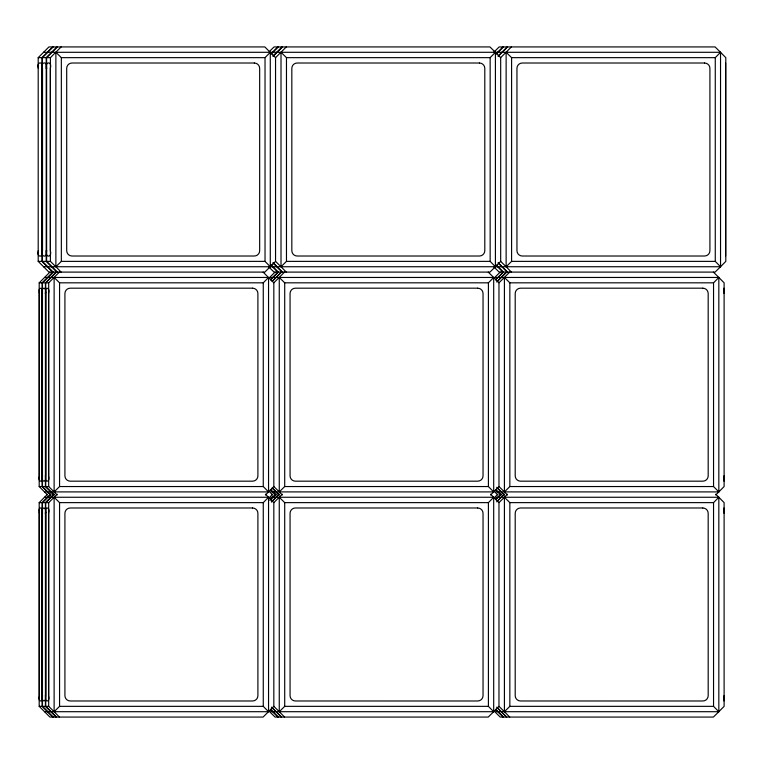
<?xml version="1.0" encoding="UTF-8"?>
<svg xmlns="http://www.w3.org/2000/svg" width="764" height="764" viewBox="0 0 764 764"><rect width="100%" height="100%" fill="white"/><g stroke="black" fill="none" stroke-linecap="round" stroke-linejoin="round"><path stroke-width="1.15" d="M38.295 68.378C35.994 61.072 44.216 61.072 41.905 68.378L41.905 250.649C44.216 257.955 35.994 257.955 38.295 250.649M42.536 293.538C40.578 286.414 47.301 286.414 45.343 293.538M42.536 513.351C40.578 506.217 47.301 506.217 45.343 513.351M45.343 475.819C47.301 482.953 40.578 482.953 42.536 475.819M45.343 695.622C47.187 702.622 40.693 702.632 42.536 695.622M46.117 250.649C48.419 257.955 40.196 257.955 42.507 250.649L42.507 68.378C40.196 61.072 48.419 61.072 46.117 68.378M46.719 68.378C44.407 61.072 52.63 61.072 50.319 68.378L50.319 250.649C52.63 257.955 44.407 257.955 46.719 250.649M724.033 475.819L723.957 481.177M724.033 695.622L723.966 700.941M725.599 256.016L725.609 63.059M50.605 494.967L42.459 486.544L42.459 282.823L52.869 272.099L48.925 272.099L38.2 261.374L38.2 57.653L48.925 46.929L264.831 46.929L275.546 57.653L275.546 261.374L264.831 272.099L53.127 272.099L42.412 261.374L42.412 57.653L47.664 52.296L51.675 52.296L56.937 46.929M52.726 46.929L47.464 52.296L43.462 52.296M57.338 272.099L46.614 261.374L46.614 57.653L57.338 46.929M61.139 46.929L50.424 57.653L46.614 57.653M265.032 57.653L270.284 52.296L270.284 266.741L265.032 261.374L265.032 57.653L61.34 57.653L55.877 52.296L55.877 266.741L61.139 272.099M271.029 53.824L277.857 46.929M271.287 53.824L278.258 46.929M282.059 46.929L272.901 56.125M273.245 56.125L282.46 46.929M286.271 46.929L275.546 57.653M270.542 264.439L278.258 272.099L489.953 272.099L495.416 266.741L490.154 261.374L490.154 57.653L495.416 52.296L489.953 46.929L274.047 46.929L269.367 51.532M496.161 53.824L502.979 46.929M496.419 53.824L503.38 46.929M498.023 56.125L507.191 46.929M498.367 56.125L507.592 46.929M511.393 46.929L500.678 57.653L500.678 261.374L495.416 266.741L495.416 52.296L500.678 57.653M496.419 265.203L503.38 272.099L715.075 272.099L720.538 266.741L715.276 261.374L715.276 57.653L720.538 52.296L715.075 46.929L499.169 46.929L493.716 52.296M498.367 262.911L502.129 266.741L720.538 266.741L725.8 261.374L725.8 57.653L720.538 52.296L502.129 52.296M47.578 494.967L39.193 486.544L39.193 282.823L49.918 272.099M42.459 282.823L45.42 282.823L56.135 272.099M263.102 272.099L273.827 282.823L273.827 486.544L268.546 491.901L51.007 491.901L45.725 486.544L45.725 282.823L56.45 272.099M59.411 272.099L48.686 282.823L45.725 282.823M265.433 494.203L273.827 502.626L273.827 706.347L263.102 717.071L49.918 717.071L39.193 706.347L39.193 502.626L47.578 494.203M39.193 502.626L42.154 502.626L50.605 494.203M56.135 717.071L50.854 711.704L47.74 711.704L42.459 706.347L42.459 502.626L50.854 494.203M42.459 502.626L45.42 502.626L53.872 494.203M56.45 717.071L45.725 706.347L45.725 502.626L54.12 494.203M265.433 494.967L268.546 491.901L263.265 486.544L263.265 282.823L268.546 277.456L51.007 277.456M57.138 494.203L48.686 502.626L45.725 502.626M270.399 279.758L278.01 272.099L274.047 272.099L268.584 266.741M270.618 279.758L278.325 272.099M272.376 281.286L281.276 272.099M284.552 272.099L273.827 282.823M51.007 711.704L268.546 711.704L263.265 706.347L263.265 502.626L268.546 497.259L51.007 497.259M270.399 499.56L275.747 494.203M269.864 500.324L275.995 494.203M271.335 501.862L279.013 494.203M271.621 501.862L279.261 494.203M490.574 494.967L493.687 491.901L488.406 486.544L488.406 282.823L493.687 277.456L488.244 272.099M282.288 494.203L273.827 502.626M495.76 279.758L503.151 272.099L499.169 272.099L493.716 266.741M497.259 281.286L506.417 272.099M496.762 282.05L506.733 272.099M509.693 272.099L498.968 282.823L498.968 486.544L493.687 491.901L276.157 491.901L272.376 488.072M278.01 717.071L272.729 711.704L269.616 711.704L275.059 717.071L488.244 717.071L493.687 711.704L488.406 706.347L488.406 502.626L493.687 497.259L490.574 494.203M495.54 499.56L500.888 494.203M495.76 499.56L501.136 494.203M496.762 501.862L504.154 494.203M715.725 494.967L718.828 491.901L713.547 486.544L713.547 282.823L718.828 277.456L713.385 272.099M507.43 494.203L498.968 502.626L498.968 706.347L493.687 711.704L276.157 711.704L281.591 717.071M496.762 487.308L501.299 491.901L718.828 491.901L724.11 486.544L724.11 282.823L718.828 277.456L501.299 277.456M503.151 717.071L497.87 711.704L494.757 711.704L500.2 717.071L713.385 717.071L718.828 711.704L713.547 706.347L713.547 502.626L718.828 497.259L715.725 494.203M496.762 707.111L501.299 711.704L718.828 711.704L724.11 706.347L724.11 502.626L718.828 497.259L501.299 497.259L504.402 494.203M39.193 282.823L42.154 282.823L47.588 277.456L44.474 277.456M53.184 272.099L47.74 277.456L50.854 277.456M275.059 272.099L269.616 277.456L272.729 277.456M263.265 486.544L59.563 486.544L54.12 491.901L48.686 486.544L45.725 486.544M272.108 281.286L275.995 277.456L272.882 277.456M281.591 272.099L276.157 277.456L493.687 277.456L498.968 282.823M272.729 494.203L269.616 497.259L272.729 497.259M263.265 706.347L59.563 706.347L54.12 711.704L48.686 706.347L45.725 706.347M500.2 272.099L494.757 277.456L497.87 277.456L495.54 279.758M488.406 486.544L284.705 486.544L279.261 491.901L273.827 486.544M503.466 272.099L498.023 277.456L501.136 277.456M497.87 494.203L494.757 497.259L497.87 497.259M488.406 706.347L284.705 706.347L279.261 711.704L273.827 706.347M713.547 486.544L509.846 486.544L504.412 491.901L498.968 486.544M497.259 501.089L501.136 497.259L498.023 497.259M713.547 706.347L509.846 706.347L504.412 711.704L498.968 706.347M38.2 57.653L42.01 57.653L53.127 46.929M42.412 57.653L46.212 57.653L51.675 52.296M265.032 261.374L61.34 261.374L55.877 266.741L50.424 261.374L46.614 261.374M490.154 261.374L286.471 261.374L281.009 266.741L275.546 261.374M715.276 261.374L511.594 261.374L506.131 266.741L500.678 261.374M51.876 52.296L272.595 52.296M272.796 52.296L497.717 52.296M497.918 52.296L501.929 52.296M286.271 272.099L281.009 266.741L281.009 52.296L286.471 57.653L490.154 57.653M511.393 272.099L506.131 266.741L506.131 52.296L511.594 57.653L715.276 57.653M38.2 261.374L42.01 261.374L52.726 272.099M42.412 261.374L46.212 261.374L56.937 272.099M43.462 266.741L47.464 266.741M47.664 266.741L51.675 266.741M51.876 266.741L272.595 266.741L277.857 272.099M272.796 266.741L276.797 266.741L282.059 272.099M502.979 272.099L497.717 266.741L276.998 266.741L273.245 262.911M497.918 266.741L501.929 266.741L507.191 272.099M57.138 494.967L54.12 491.901L54.12 277.456L59.563 282.823L263.265 282.823M282.288 494.967L279.261 491.901L279.261 277.456L284.705 282.823L488.406 282.823M507.43 494.967L504.412 491.901L504.412 277.456L509.846 282.823L713.547 282.823M39.193 486.544L42.154 486.544L47.588 491.901L44.474 491.901M42.459 486.544L45.42 486.544L54.12 494.967M275.747 494.967L272.729 491.901L269.616 491.901L272.729 494.967M270.618 489.609L272.882 491.901L275.995 491.901L279.013 494.967M44.474 497.259L47.588 497.259M47.74 497.259L50.854 497.259M272.882 497.259L275.995 497.259M276.157 497.259L493.687 497.259L498.968 502.626M59.411 717.071L54.12 711.704L54.12 497.259L59.563 502.626L263.265 502.626M284.552 717.071L279.261 711.704L279.261 497.259L284.705 502.626L488.406 502.626M509.693 717.071L504.412 711.704L504.412 497.259L509.846 502.626L713.547 502.626M39.193 706.347L42.154 706.347L53.184 717.071M42.459 706.347L45.42 706.347L50.854 711.704M44.474 711.704L47.588 711.704L52.869 717.071M506.417 717.071L501.136 711.704L498.023 711.704L495.76 709.412M502.129 266.741L507.592 272.099M498.023 262.911L501.929 266.741M496.161 265.203L497.717 266.741M272.901 262.911L282.46 272.099M271.029 265.203L272.595 266.741M497.259 488.072L504.402 494.967M501.136 494.967L498.023 491.901L501.136 491.901L504.154 494.967M495.54 489.609L497.87 491.901L494.757 491.901L497.87 494.967M501.299 711.704L506.733 717.071M497.259 707.875L501.136 711.704M272.108 488.072L279.261 494.967M495.54 709.412L503.466 717.071M272.882 491.901L275.995 494.967M270.399 489.609L272.729 491.901M272.108 707.875L275.995 711.704L272.882 711.704L270.618 709.412M270.399 709.412L278.325 717.071M50.854 494.967L47.74 491.901L50.854 491.901L53.872 494.967M495.76 489.609L500.888 494.967M271.621 707.111L281.276 717.071M723.957 288.181L724.033 293.538M723.957 507.984L724.033 513.351M720.538 52.296L720.538 266.741M718.828 277.456L718.828 491.901M718.828 497.259L718.828 711.704M511.594 57.653L511.594 261.374M509.846 282.823L509.846 486.544M509.846 502.626L509.846 706.347M493.687 277.456L493.687 491.901M493.687 497.259L493.687 711.704M286.471 57.653L286.471 261.374M284.705 282.823L284.705 486.544M284.705 502.626L284.705 706.347M268.546 277.456L268.546 491.901M268.546 497.259L268.546 711.704M61.34 57.653L61.34 261.374M59.563 282.823L59.563 486.544M59.563 502.626L59.563 706.347M50.424 57.653L50.424 261.374M48.686 282.823L48.686 486.544M48.686 502.626L48.686 706.347M46.212 57.653L46.212 261.374M45.42 282.823L45.42 486.544M45.42 502.626L45.42 706.347M42.154 282.823L42.154 486.544M42.154 502.626L42.154 706.347M42.01 57.653L42.01 261.374M39.27 292.841L39.27 475.819C37.312 482.953 44.026 482.953 42.068 475.819L42.068 293.538C44.045 287.34 37.694 285.917 39.27 292.841M39.27 512.644L39.27 695.622C37.312 702.756 44.026 702.756 42.068 695.622L42.068 513.351C44.169 507.038 37.598 505.587 39.27 512.644M45.811 292.841L45.802 475.819C43.844 482.953 50.567 482.953 48.609 475.819L48.609 293.538C50.586 287.34 44.236 285.917 45.811 292.841M45.811 512.644L45.802 695.622C43.844 702.756 50.567 702.756 48.609 695.622L48.609 513.351C50.71 507.038 44.131 505.587 45.811 512.644M254.307 63.011L72.064 63.011A5.358 5.358 0 0 0 66.697 68.378L66.697 250.649A5.358 5.358 0 0 0 72.064 256.016L254.307 256.016A5.358 5.358 0 0 0 259.664 250.649L259.664 68.378A5.358 5.358 0 0 0 254.307 63.02M479.429 63.011L297.186 63.011A5.358 5.358 0 0 0 291.829 68.378L291.829 250.649A5.358 5.358 0 0 0 297.186 256.016L479.429 256.016A5.358 5.358 0 0 0 484.796 250.649L484.796 68.378A5.358 5.358 0 0 0 479.429 63.02M704.561 63.011L522.318 63.011A5.358 5.358 0 0 0 516.951 68.378L516.951 250.649A5.358 5.358 0 0 0 522.318 256.016L704.561 256.016A5.358 5.358 0 0 0 709.918 250.649L709.918 68.378A5.358 5.358 0 0 0 704.561 63.02M252.54 288.181L70.278 288.181A5.358 5.358 0 0 0 64.921 293.538L64.921 475.819A5.358 5.358 0 0 0 70.278 481.177L252.54 481.177A5.358 5.358 0 0 0 257.898 475.819L257.898 293.538A5.358 5.358 0 0 0 252.54 288.181M477.681 288.181L295.429 288.181A5.358 5.358 0 0 0 290.062 293.538L290.062 475.819A5.358 5.358 0 0 0 295.429 481.177L477.681 481.177A5.358 5.358 0 0 0 483.039 475.819L483.039 293.538A5.358 5.358 0 0 0 477.681 288.181M702.823 288.181L520.571 288.181A5.358 5.358 0 0 0 515.203 293.538L515.203 475.819A5.358 5.358 0 0 0 520.571 481.177L702.823 481.177A5.358 5.358 0 0 0 708.19 475.819L708.18 293.538A5.358 5.358 0 0 0 702.823 288.181M252.54 507.984L70.278 507.984A5.358 5.358 0 0 0 64.921 513.351L64.921 695.622A5.358 5.358 0 0 0 70.278 700.98L252.54 700.989A5.358 5.358 0 0 0 257.898 695.622L257.898 513.351A5.358 5.358 0 0 0 252.54 507.984M477.681 507.984L295.429 507.984A5.358 5.358 0 0 0 290.062 513.351L290.062 695.622A5.358 5.358 0 0 0 295.429 700.98L477.681 700.989A5.358 5.358 0 0 0 483.039 695.622L483.039 513.351A5.358 5.358 0 0 0 477.681 507.984M702.823 507.984L520.571 507.984A5.358 5.358 0 0 0 515.203 513.351L515.203 695.622A5.358 5.358 0 0 0 520.571 700.98L702.823 700.989A5.358 5.358 0 0 0 708.19 695.622L708.18 513.351A5.358 5.358 0 0 0 702.823 507.984"/></g></svg>
